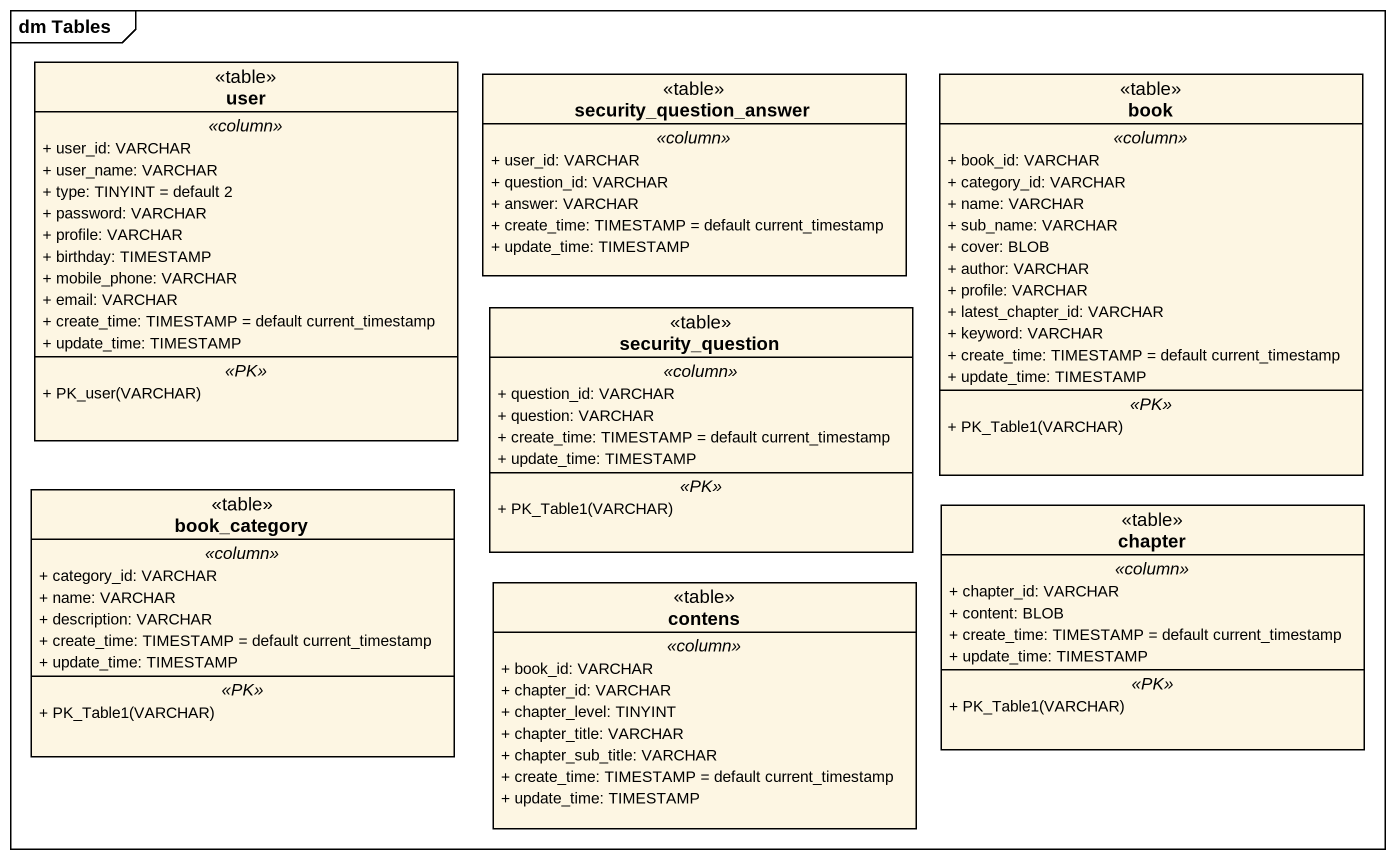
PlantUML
@startuml
mainframe dm Tables
hide circle
hide empty members
skinparam classAttributeIconSize 0
class user <<table>> {
  .. <<column>> ..
  + user_id: VARCHAR
  + user_name: VARCHAR
  + type: TINYINT = default 2
  + password: VARCHAR
  + profile: VARCHAR
  + birthday: TIMESTAMP
  + mobile_phone: VARCHAR
  + email: VARCHAR
  + create_time: TIMESTAMP = default current_timestamp
  + update_time: TIMESTAMP
  .. <<PK>> ..
  + PK_user(VARCHAR)
}
class security_question_answer <<table>> {
  .. <<column>> ..
  + user_id: VARCHAR
  + question_id: VARCHAR
  + answer: VARCHAR
  + create_time: TIMESTAMP = default current_timestamp
  + update_time: TIMESTAMP
}
class book <<table>> {
  .. <<column>> ..
  + book_id: VARCHAR
  + category_id: VARCHAR
  + name: VARCHAR
  + sub_name: VARCHAR
  + cover: BLOB
  + author: VARCHAR
  + profile: VARCHAR
  + latest_chapter_id: VARCHAR
  + keyword: VARCHAR
  + create_time: TIMESTAMP = default current_timestamp
  + update_time: TIMESTAMP
  .. <<PK>> ..
  + PK_Table1(VARCHAR)
}
class security_question <<table>> {
  .. <<column>> ..
  + question_id: VARCHAR
  + question: VARCHAR
  + create_time: TIMESTAMP = default current_timestamp
  + update_time: TIMESTAMP
  .. <<PK>> ..
  + PK_Table1(VARCHAR)
}
class book_category <<table>> {
  .. <<column>> ..
  + category_id: VARCHAR
  + name: VARCHAR
  + description: VARCHAR
  + create_time: TIMESTAMP = default current_timestamp
  + update_time: TIMESTAMP
  .. <<PK>> ..
  + PK_Table1(VARCHAR)
}
class chapter <<table>> {
  .. <<column>> ..
  + chapter_id: VARCHAR
  + content: BLOB
  + create_time: TIMESTAMP = default current_timestamp
  + update_time: TIMESTAMP
  .. <<PK>> ..
  + PK_Table1(VARCHAR)
}
class contens <<table>> {
  .. <<column>> ..
  + book_id: VARCHAR
  + chapter_id: VARCHAR
  + chapter_level: TINYINT
  + chapter_title: VARCHAR
  + chapter_sub_title: VARCHAR
  + create_time: TIMESTAMP = default current_timestamp
  + update_time: TIMESTAMP
}
@enduml
